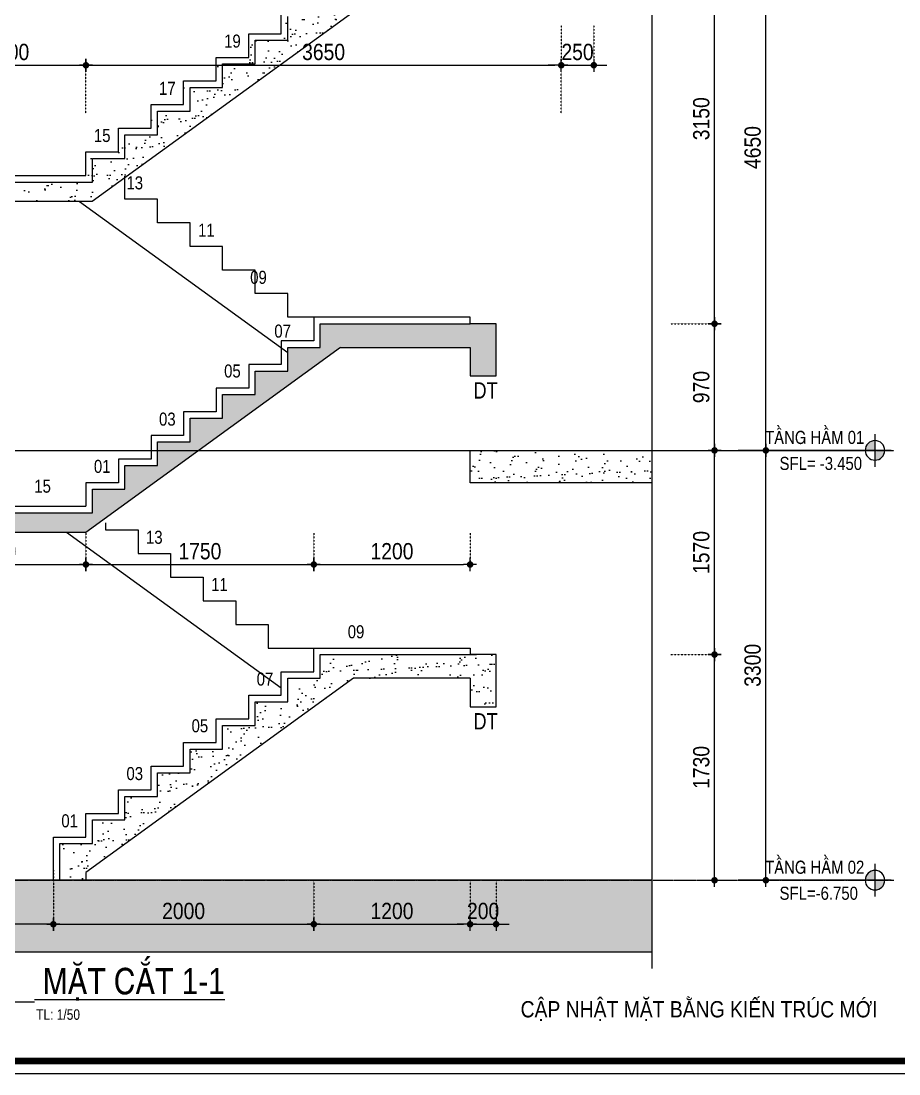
# Model space of a CAD drawing. Header units: millimetres. Extents: x 379264 to 1158416, y -283062 to 356890.
# Drawn here: x 889649 to 896390, y -30402 to -22319 of the extents above; entities that cross this region are included whole.
import ezdxf
from ezdxf.enums import TextEntityAlignment as Align

# ---------------------------------------------------------------- set-up
doc = ezdxf.new("R2010")
doc.units = ezdxf.units.MM
for name, pattern in [('BLOCK C - CHI TIET THANG 6$0$Grid A-F$0$Center101', [13, 10, -1, 1, -1]), ('grid level_TW A$0$Grid A-F$0$Center101', [13, 10, -1, 1, -1]), ('HIDDEN5', [2.8375, 1.25, -1.5875])]:
    doc.linetypes.add(name, pattern=pattern)
for name, color, linetype in [('01PM. TEXT A', 3, 'Continuous'), ('02PM. TEXT B', 4, 'Continuous'), ('04PM. THIN', 7, 'Continuous'), ('11PM. DIM', 2, 'Continuous'), ('13PM. HATCH', 8, 'Continuous'), ('BLOCK C - CHI TIET THANG 6$0$Concrete Line', 6, 'Continuous'), ('BLOCK C - CHI TIET THANG 6$0$Ghi chu ban ve', 3, 'Continuous'), ('BLOCK C - CHI TIET THANG 6$0$Grid Line', 251, 'BLOCK C - CHI TIET THANG 6$0$Grid A-F$0$Center101'), ('BLOCK C - CHI TIET THANG 6$0$Number Step', 94, 'Continuous'), ('grid level_TW A$0$Grid Line', 251, 'grid level_TW A$0$Grid A-F$0$Center101'), ('mb tang 1 TWA$0$Staircase', 30, 'Continuous')]:
    doc.layers.add(name, color=color, linetype=linetype)
doc.styles.add('[PMDC2013]STYLE', font='arial.ttf', dxfattribs={"width": 0.8})
doc.styles.add('arial', font='arial.ttf', dxfattribs={"width": 0.85})
doc.styles.add('BLOCK A - CHI TIET THANG 1$0$VNI-HelveC', font='VHELVCN_0.TTF')
doc.styles.add('BLOCK C - CHI TIET THANG 6$0$VNI-HelveC', font='VHELVCN_0.TTF')
doc.styles.add('BLOCK C - CHI TIET THANG 6$0$VNI-HelveCB', font='VHELVCB_0.TTF')
doc.dimstyles.new('RHE_50', dxfattribs={"dimscale": 50, "dimtxt": 2.5, "dimasz": 1, "dimexe": 0, "dimexo": 0, "dimgap": 0.75, "dimtad": 1, "dimdec": 0, "dimrnd": 10, "dimzin": 9, "dimdsep": 46, "dimtxsty": 'arial', "dimblk1": 'DOT', "dimblk2": 'DIMDOT', "dimsah": 1, "dimcen": 2, "dimdle": 3, "dimclre": 8, "dimclrt": 51, "dimadec": 0, "dimazin": 0, "dimtfac": 1, "dimtdec": 0, "dimtix": 1, "dimtmove": 2, "dimatfit": 3, "dimldrblk": 'DIMPIJL', "dimfxl": 1, "dimtvp": 1.8, "dimtolj": 1, "dimtzin": 0, "dimarcsym": 0})
pattern_1 = [(82.5, (125091.18, -57258.01), (-107.2144, 100.42605), [0, -115.824, 0, -129.54, 0, -123.825]), (52.5, (125091.18, -57258.01), (-56.70328, 247.41986), [0, -62.484, 0, -104.394, 0, -40.005]), (12.5, (125024.91, -57324.29), (167.48995, 168.09969), [0, -38.1, 0, -137.16, 0, -179.07]), (2.5, (125024.9, -57324.29), (114.68433, 209.26523), [0, -19.05, 0, -89.916, 0, -102.87])]

# ---------------------------------------------------------------- blocks, each defined once
blk = doc.blocks.new('CHG_XX_Khung ten')
blk.add_lwpolyline([(15, 579), (826, 579), (826, 15), (15, 15)], close=True)
at = {"color": 4, "linetype": 'Continuous', "const_width": 1}
blk.add_lwpolyline([(17, 577), (824, 577), (824, 17), (17, 17)], close=True, dxfattribs=at)
blk = doc.blocks.new('BLOCK C - CHI TIET THANG 6$0$HTT-Title')
at = {"lineweight": -2}
blk.add_line((6, 0), (11, 0), dxfattribs=at)
at = {"linetype": 'ByBlock', "lineweight": -2}
blk.add_circle((0, 0), 6, dxfattribs=at)
at = {"linetype": 'ByBlock', "lineweight": -2, "style": 'BLOCK C - CHI TIET THANG 6$0$VNI-HelveCB'}
blk.add_attdef('DWG.NAME', text='', height=5, dxfattribs=at).set_placement((11, 0), align=Align.BOTTOM_LEFT)
blk.add_attdef('NUMBER', text='', height=5, dxfattribs=at).set_placement((0, 0), align=Align.MIDDLE_CENTER)
at = {"linetype": 'ByBlock', "lineweight": -2, "style": 'BLOCK C - CHI TIET THANG 6$0$VNI-HelveC'}
blk.add_attdef('SCALE', text='', height=2, dxfattribs=at).set_placement((11.32, -1.41), align=Align.TOP_LEFT)
blk = doc.blocks.new('BLOCK C - CHI TIET THANG 6$0$Number Step')
at = {"color": 0, "linetype": 'ByBlock', "lineweight": -2, "style": 'BLOCK C - CHI TIET THANG 6$0$VNI-HelveCB'}
blk.add_attdef('TEXT', text='', height=2, dxfattribs=at).set_placement((0, 0), align=Align.MIDDLE)
blk = doc.blocks.new('DIMDOT')
for p, q in [((1, 0), (-1, 0)), ((0, -1), (0, 1))]:
    blk.add_line(p, q)
at = {"const_width": 0.5}
blk.add_lwpolyline([(-0.25, 0, 1), (0.25, 0, 1)], format="xyb", close=True, dxfattribs=at)
blk = doc.blocks.new('*D860')
at = {"layer": '11PM. DIM', "color": 8, "linetype": 'HIDDEN5', "lineweight": -2, "transparency": 16777216}
for p, q in [((58496.5, 5447.6), (59132, 5447.6)), ((58496.5, 2147.6), (59132, 2147.6))]:
    blk.add_line(p, q, dxfattribs=at)
at = {"layer": '11PM. DIM', "color": 0, "lineweight": -2, "transparency": 16777216}
blk.add_line((59132, 2197.6), (59132, 5397.6), dxfattribs=at)
at = {"layer": 'Defpoints', "color": 0, "transparency": 16777216}
for p in [(58496.5, 5447.6), (59132, 5447.6), (58496.5, 2147.6)]:
    blk.add_point(p, dxfattribs=at)
at = {"layer": '11PM. DIM', "color": 0, "lineweight": -2, "transparency": 16777216, "xscale": 50, "yscale": 50, "zscale": 50}
for p, rotation in [((59132, 5447.6), 90), ((59132, 2147.6), 270)]:
    blk.add_blockref('DIMDOT', p, dxfattribs=dict(at, rotation=rotation))
at = {"layer": '11PM. DIM', "color": 51, "transparency": 16777216, "insert": (59030.6, 3797.6), "char_height": 125, "attachment_point": 5, "rotation": 90, "style": 'arial'}
blk.add_mtext('\\A1;3300', dxfattribs=at)
blk = doc.blocks.new('_Dot')
at = {"color": 0, "linetype": 'ByBlock', "lineweight": -2}
blk.add_line((-0.5, 0), (-1, 0), dxfattribs=at)
at = {"color": 0, "linetype": 'ByBlock', "const_width": 0.5}
blk.add_lwpolyline([(-0.25, 0, 1), (0.25, 0, 1)], format="xyb", close=True, dxfattribs=at)
blk = doc.blocks.new('DIMPIJL')
at = {"linetype": 'ByBlock'}
blk.add_solid([(-2.5, 0.42), (-2.5, -0.42), (0, 0)], dxfattribs=at)
blk = doc.blocks.new('*D865')
at = {"layer": '11PM. DIM', "color": 8, "linetype": 'HIDDEN5', "lineweight": -2, "transparency": 16777216}
for p, q in [((58260, 9567.6), (58737.9, 9567.6)), ((58402.4, 6419.7), (58737.9, 6419.7))]:
    blk.add_line(p, q, dxfattribs=at)
at = {"layer": '11PM. DIM', "color": 0, "lineweight": -2, "transparency": 16777216}
blk.add_line((58737.9, 6469.7), (58737.9, 9517.6), dxfattribs=at)
at = {"layer": 'Defpoints', "color": 0, "transparency": 16777216}
for p in [(58260, 9567.6), (58737.9, 9567.6), (58402.4, 6419.7)]:
    blk.add_point(p, dxfattribs=at)
at = {"layer": '11PM. DIM', "color": 0, "lineweight": -2, "transparency": 16777216, "xscale": 50, "yscale": 50, "zscale": 50}
for p, rotation in [((58737.9, 9567.6), 90), ((58737.9, 6419.7), 270)]:
    blk.add_blockref('DIMDOT', p, dxfattribs=dict(at, rotation=rotation))
at = {"layer": '11PM. DIM', "color": 51, "transparency": 16777216, "insert": (58636.5, 7993.7), "char_height": 125, "attachment_point": 5, "rotation": 90, "style": 'arial'}
blk.add_mtext('\\A1;3150', dxfattribs=at)
blk = doc.blocks.new('*D866')
at = {"layer": '11PM. DIM', "color": 8, "linetype": 'HIDDEN5', "lineweight": -2, "transparency": 16777216}
for p, q in [((58354.1, 10097.7), (59132, 10097.7)), ((58354.1, 5447.6), (59132, 5447.6))]:
    blk.add_line(p, q, dxfattribs=at)
at = {"layer": '11PM. DIM', "color": 0, "lineweight": -2, "transparency": 16777216}
blk.add_line((59132, 5497.6), (59132, 10047.7), dxfattribs=at)
at = {"layer": 'Defpoints', "color": 0, "transparency": 16777216}
for p in [(58354.1, 10097.7), (59132, 10097.7), (58354.1, 5447.6)]:
    blk.add_point(p, dxfattribs=at)
at = {"layer": '11PM. DIM', "color": 0, "lineweight": -2, "transparency": 16777216, "xscale": 50, "yscale": 50, "zscale": 50}
for p, rotation in [((59132, 10097.7), 90), ((59132, 5447.6), 270)]:
    blk.add_blockref('DIMDOT', p, dxfattribs=dict(at, rotation=rotation))
at = {"layer": '11PM. DIM', "color": 51, "transparency": 16777216, "insert": (59030.7, 7772.6), "char_height": 125, "attachment_point": 5, "rotation": 90, "style": 'arial'}
blk.add_mtext('\\A1;4650', dxfattribs=at)
blk = doc.blocks.new('*D867')
at = {"layer": '11PM. DIM', "color": 8, "linetype": 'HIDDEN5', "lineweight": -2, "transparency": 16777216}
for p, q in [((58402.4, 3880.2), (58737.9, 3880.2)), ((58402.4, 2147.6), (58737.9, 2147.6))]:
    blk.add_line(p, q, dxfattribs=at)
at = {"layer": '11PM. DIM', "color": 0, "lineweight": -2, "transparency": 16777216}
blk.add_line((58737.9, 2197.6), (58737.9, 3830.2), dxfattribs=at)
at = {"layer": 'Defpoints', "color": 0, "transparency": 16777216}
for p in [(58402.4, 3880.2), (58737.9, 3880.2), (58402.4, 2147.6)]:
    blk.add_point(p, dxfattribs=at)
at = {"layer": '11PM. DIM', "color": 0, "lineweight": -2, "transparency": 16777216, "xscale": 50, "yscale": 50, "zscale": 50}
for p, rotation in [((58737.9, 3880.2), 90), ((58737.9, 2147.6), 270)]:
    blk.add_blockref('DIMDOT', p, dxfattribs=dict(at, rotation=rotation))
at = {"layer": '11PM. DIM', "color": 51, "transparency": 16777216, "insert": (58636.5, 3013.9), "char_height": 125, "attachment_point": 5, "rotation": 90, "style": 'arial'}
blk.add_mtext('\\A1;1730', dxfattribs=at)
blk = doc.blocks.new('*D868')
at = {"layer": '11PM. DIM', "color": 8, "linetype": 'HIDDEN5', "lineweight": -2, "transparency": 16777216}
for p, q in [((58402.4, 5447.6), (58737.9, 5447.6)), ((58402.4, 3880.2), (58737.9, 3880.2))]:
    blk.add_line(p, q, dxfattribs=at)
at = {"layer": '11PM. DIM', "color": 0, "lineweight": -2, "transparency": 16777216}
blk.add_line((58737.9, 3930.2), (58737.9, 5397.6), dxfattribs=at)
at = {"layer": 'Defpoints', "color": 0, "transparency": 16777216}
for p in [(58402.4, 5447.6), (58737.9, 5447.6), (58402.4, 3880.2)]:
    blk.add_point(p, dxfattribs=at)
at = {"layer": '11PM. DIM', "color": 0, "lineweight": -2, "transparency": 16777216, "xscale": 50, "yscale": 50, "zscale": 50}
for p, rotation in [((58737.9, 5447.6), 90), ((58737.9, 3880.2), 270)]:
    blk.add_blockref('DIMDOT', p, dxfattribs=dict(at, rotation=rotation))
at = {"layer": '11PM. DIM', "color": 51, "transparency": 16777216, "insert": (58636.5, 4663.9), "char_height": 125, "attachment_point": 5, "rotation": 90, "style": 'arial'}
blk.add_mtext('\\A1;1570', dxfattribs=at)
blk = doc.blocks.new('BLOCK A - CHI TIET THANG 1$0$Level')
at = {"linetype": 'ByBlock'}
h = blk.add_hatch(color=0, dxfattribs=at)
h.paths.add_polyline_path([(0, 1.5), (0, 0), (1.5, 0, 0.414214)])
h.paths.add_polyline_path([(0, 0), (-1.5, 0, 0.414214), (0, -1.5)])
at = {"color": 0, "linetype": 'ByBlock'}
for p, q in [((0, 2.5), (0, -2.5)), ((-2.5, 0), (21, 0))]:
    blk.add_line(p, q, dxfattribs=at)
blk.add_circle((0, 0), 1.5, dxfattribs=at)
at = {"color": 0, "linetype": 'ByBlock', "lineweight": -2, "style": 'BLOCK A - CHI TIET THANG 1$0$VNI-HelveC'}
for tag, p in [('FLOOR', (2.5, 1)), ('LEVEL', (2.5, -3))]:
    blk.add_attdef(tag, p, '', height=2, dxfattribs=at)
blk = doc.blocks.new('*D817')
at = {"layer": '11PM. DIM', "color": 8, "linetype": 'HIDDEN5', "lineweight": -2, "transparency": 16777216}
for p, q in [((58402.4, 6419.7), (58737.9, 6419.7)), ((58402.4, 5447.6), (58737.9, 5447.6))]:
    blk.add_line(p, q, dxfattribs=at)
at = {"layer": '11PM. DIM', "color": 0, "lineweight": -2, "transparency": 16777216}
blk.add_line((58737.9, 5497.6), (58737.9, 6369.7), dxfattribs=at)
at = {"layer": 'Defpoints', "color": 0, "transparency": 16777216}
for p in [(58402.4, 6419.7), (58737.9, 6419.7), (58402.4, 5447.6)]:
    blk.add_point(p, dxfattribs=at)
at = {"layer": '11PM. DIM', "color": 0, "lineweight": -2, "transparency": 16777216, "xscale": 50, "yscale": 50, "zscale": 50}
for p, rotation in [((58737.9, 6419.7), 90), ((58737.9, 5447.6), 270)]:
    blk.add_blockref('DIMDOT', p, dxfattribs=dict(at, rotation=rotation))
at = {"layer": '11PM. DIM', "color": 51, "transparency": 16777216, "insert": (58636.5, 5933.7), "char_height": 125, "attachment_point": 5, "rotation": 90, "style": 'arial'}
blk.add_mtext('\\A1;970', dxfattribs=at)
blk = doc.blocks.new('*D826')
at = {"layer": '11PM. DIM', "color": 8, "linetype": 'HIDDEN5', "lineweight": -2, "transparency": 16777216}
for p, q in [((53660.9, 2147.6), (53660.9, 1809.9)), ((55660.9, 2147.6), (55660.9, 1809.9))]:
    blk.add_line(p, q, dxfattribs=at)
at = {"layer": '11PM. DIM', "color": 0, "lineweight": -2, "transparency": 16777216}
blk.add_line((53710.9, 1809.9), (55610.9, 1809.9), dxfattribs=at)
at = {"layer": 'Defpoints', "color": 0, "transparency": 16777216}
for p in [(53660.9, 2147.6), (55660.9, 2147.6), (55660.9, 1809.9)]:
    blk.add_point(p, dxfattribs=at)
at = {"layer": '11PM. DIM', "color": 0, "lineweight": -2, "transparency": 16777216, "xscale": 50, "yscale": 50, "zscale": 50, "rotation": 180}
blk.add_blockref('DIMDOT', (53660.9, 1809.9), dxfattribs=at)
at = {"layer": '11PM. DIM', "color": 0, "lineweight": -2, "transparency": 16777216, "xscale": 50, "yscale": 50, "zscale": 50}
blk.add_blockref('DIMDOT', (55660.9, 1809.9), dxfattribs=at)
at = {"layer": '11PM. DIM', "color": 51, "transparency": 16777216, "insert": (54660.9, 1911.2), "char_height": 125, "attachment_point": 5, "style": 'arial'}
blk.add_mtext('\\A1;2000', dxfattribs=at)
blk = doc.blocks.new('*D827')
at = {"layer": '11PM. DIM', "color": 8, "linetype": 'HIDDEN5', "lineweight": -2, "transparency": 16777216}
for p, q in [((55660.9, 2147.6), (55660.9, 1809.9)), ((56860.9, 2147.6), (56860.9, 1809.9))]:
    blk.add_line(p, q, dxfattribs=at)
at = {"layer": '11PM. DIM', "color": 0, "lineweight": -2, "transparency": 16777216}
blk.add_line((55710.9, 1809.9), (56810.9, 1809.9), dxfattribs=at)
at = {"layer": 'Defpoints', "color": 0, "transparency": 16777216}
for p in [(55660.9, 2147.6), (56860.9, 2147.6), (56860.9, 1809.9)]:
    blk.add_point(p, dxfattribs=at)
at = {"layer": '11PM. DIM', "color": 0, "lineweight": -2, "transparency": 16777216, "xscale": 50, "yscale": 50, "zscale": 50, "rotation": 180}
blk.add_blockref('DIMDOT', (55660.9, 1809.9), dxfattribs=at)
at = {"layer": '11PM. DIM', "color": 0, "lineweight": -2, "transparency": 16777216, "xscale": 50, "yscale": 50, "zscale": 50}
blk.add_blockref('DIMDOT', (56860.9, 1809.9), dxfattribs=at)
at = {"layer": '11PM. DIM', "color": 51, "transparency": 16777216, "insert": (56260.9, 1911.2), "char_height": 125, "attachment_point": 5, "style": 'arial'}
blk.add_mtext('\\A1;1200', dxfattribs=at)
blk = doc.blocks.new('*D828')
at = {"layer": '11PM. DIM', "color": 8, "linetype": 'HIDDEN5', "lineweight": -2, "transparency": 16777216}
for p, q in [((49460.9, 2224.5), (49460.9, 1809.9)), ((53660.9, 2224.5), (53660.9, 1809.9))]:
    blk.add_line(p, q, dxfattribs=at)
at = {"layer": '11PM. DIM', "color": 0, "lineweight": -2, "transparency": 16777216}
blk.add_line((53610.9, 1809.9), (49510.9, 1809.9), dxfattribs=at)
at = {"layer": 'Defpoints', "color": 0, "transparency": 16777216}
for p in [(49460.9, 2224.5), (53660.9, 2224.5), (49460.9, 1809.9)]:
    blk.add_point(p, dxfattribs=at)
at = {"layer": '11PM. DIM', "color": 0, "lineweight": -2, "transparency": 16777216, "xscale": 50, "yscale": 50, "zscale": 50, "rotation": 180}
blk.add_blockref('DIMDOT', (49460.9, 1809.9), dxfattribs=at)
at = {"layer": '11PM. DIM', "color": 0, "lineweight": -2, "transparency": 16777216, "xscale": 50, "yscale": 50, "zscale": 50}
blk.add_blockref('DIMDOT', (53660.9, 1809.9), dxfattribs=at)
at = {"layer": '11PM. DIM', "color": 51, "transparency": 16777216, "insert": (51560.9, 1911.2), "char_height": 125, "attachment_point": 5, "style": 'arial'}
blk.add_mtext('\\A1;4200', dxfattribs=at)
blk = doc.blocks.new('*D831')
at = {"layer": '11PM. DIM', "color": 8, "linetype": 'HIDDEN5', "lineweight": -2, "transparency": 16777216}
for p, q in [((52510.9, 4812.1), (52510.9, 4571.6)), ((53910.9, 4812.1), (53910.9, 4571.6))]:
    blk.add_line(p, q, dxfattribs=at)
at = {"layer": '11PM. DIM', "color": 0, "lineweight": -2, "transparency": 16777216}
blk.add_line((52560.9, 4571.6), (53860.9, 4571.6), dxfattribs=at)
at = {"layer": 'Defpoints', "color": 0, "transparency": 16777216}
for p in [(52510.9, 4812.1), (53910.9, 4812.1), (53910.9, 4571.6)]:
    blk.add_point(p, dxfattribs=at)
at = {"layer": '11PM. DIM', "color": 0, "lineweight": -2, "transparency": 16777216, "xscale": 50, "yscale": 50, "zscale": 50, "rotation": 180}
blk.add_blockref('DIMDOT', (52510.9, 4571.6), dxfattribs=at)
at = {"layer": '11PM. DIM', "color": 0, "lineweight": -2, "transparency": 16777216, "xscale": 50, "yscale": 50, "zscale": 50}
blk.add_blockref('DIMDOT', (53910.9, 4571.6), dxfattribs=at)
at = {"layer": '11PM. DIM', "color": 51, "transparency": 16777216, "insert": (53210.9, 4673), "char_height": 125, "attachment_point": 5, "style": 'arial'}
blk.add_mtext('\\A1;1400', dxfattribs=at)
blk = doc.blocks.new('*D832')
at = {"layer": '11PM. DIM', "color": 8, "linetype": 'HIDDEN5', "lineweight": -2, "transparency": 16777216}
for p, q in [((53910.9, 4812.1), (53910.9, 4571.6)), ((55660.9, 4812.1), (55660.9, 4571.6))]:
    blk.add_line(p, q, dxfattribs=at)
at = {"layer": '11PM. DIM', "color": 0, "lineweight": -2, "transparency": 16777216}
blk.add_line((53960.9, 4571.6), (55610.9, 4571.6), dxfattribs=at)
at = {"layer": 'Defpoints', "color": 0, "transparency": 16777216}
for p in [(53910.9, 4812.1), (55660.9, 4812.1), (55660.9, 4571.6)]:
    blk.add_point(p, dxfattribs=at)
at = {"layer": '11PM. DIM', "color": 0, "lineweight": -2, "transparency": 16777216, "xscale": 50, "yscale": 50, "zscale": 50, "rotation": 180}
blk.add_blockref('DIMDOT', (53910.9, 4571.6), dxfattribs=at)
at = {"layer": '11PM. DIM', "color": 0, "lineweight": -2, "transparency": 16777216, "xscale": 50, "yscale": 50, "zscale": 50}
blk.add_blockref('DIMDOT', (55660.9, 4571.6), dxfattribs=at)
at = {"layer": '11PM. DIM', "color": 51, "transparency": 16777216, "insert": (54785.9, 4673), "char_height": 125, "attachment_point": 5, "style": 'arial'}
blk.add_mtext('\\A1;1750', dxfattribs=at)
blk = doc.blocks.new('*D833')
at = {"layer": '11PM. DIM', "color": 8, "linetype": 'HIDDEN5', "lineweight": -2, "transparency": 16777216}
for p, q in [((55660.9, 4812.1), (55660.9, 4571.6)), ((56860.9, 4812.1), (56860.9, 4571.6))]:
    blk.add_line(p, q, dxfattribs=at)
at = {"layer": '11PM. DIM', "color": 0, "lineweight": -2, "transparency": 16777216}
blk.add_line((55710.9, 4571.6), (56810.9, 4571.6), dxfattribs=at)
at = {"layer": 'Defpoints', "color": 0, "transparency": 16777216}
for p in [(55660.9, 4812.1), (56860.9, 4812.1), (56860.9, 4571.6)]:
    blk.add_point(p, dxfattribs=at)
at = {"layer": '11PM. DIM', "color": 0, "lineweight": -2, "transparency": 16777216, "xscale": 50, "yscale": 50, "zscale": 50, "rotation": 180}
blk.add_blockref('DIMDOT', (55660.9, 4571.6), dxfattribs=at)
at = {"layer": '11PM. DIM', "color": 0, "lineweight": -2, "transparency": 16777216, "xscale": 50, "yscale": 50, "zscale": 50}
blk.add_blockref('DIMDOT', (56860.9, 4571.6), dxfattribs=at)
at = {"layer": '11PM. DIM', "color": 51, "transparency": 16777216, "insert": (56260.9, 4673), "char_height": 125, "attachment_point": 5, "style": 'arial'}
blk.add_mtext('\\A1;1200', dxfattribs=at)
blk = doc.blocks.new('*D835')
at = {"layer": '11PM. DIM', "color": 8, "linetype": 'HIDDEN5', "lineweight": -2, "transparency": 16777216}
for p, q in [((52710.9, 8036.3), (52710.9, 8404.4)), ((53910.9, 8036.3), (53910.9, 8404.4))]:
    blk.add_line(p, q, dxfattribs=at)
at = {"layer": '11PM. DIM', "color": 0, "lineweight": -2, "transparency": 16777216}
blk.add_line((52760.9, 8404.4), (53860.9, 8404.4), dxfattribs=at)
at = {"layer": 'Defpoints', "color": 0, "transparency": 16777216}
for p in [(53910.9, 8404.4), (52710.9, 8036.3), (53910.9, 8036.3)]:
    blk.add_point(p, dxfattribs=at)
at = {"layer": '11PM. DIM', "color": 0, "lineweight": -2, "transparency": 16777216, "xscale": 50, "yscale": 50, "zscale": 50, "rotation": 180}
blk.add_blockref('DIMDOT', (52710.9, 8404.4), dxfattribs=at)
at = {"layer": '11PM. DIM', "color": 0, "lineweight": -2, "transparency": 16777216, "xscale": 50, "yscale": 50, "zscale": 50}
blk.add_blockref('DIMDOT', (53910.9, 8404.4), dxfattribs=at)
at = {"layer": '11PM. DIM', "color": 51, "transparency": 16777216, "insert": (53310.9, 8505.7), "char_height": 125, "attachment_point": 5, "style": 'arial'}
blk.add_mtext('\\A1;1200', dxfattribs=at)
blk = doc.blocks.new('*D836')
at = {"layer": '11PM. DIM', "color": 8, "linetype": 'HIDDEN5', "lineweight": -2, "transparency": 16777216}
for p, q in [((53910.9, 8036.3), (53910.9, 8404.4)), ((57560.9, 8036.3), (57560.9, 8404.4))]:
    blk.add_line(p, q, dxfattribs=at)
at = {"layer": '11PM. DIM', "color": 0, "lineweight": -2, "transparency": 16777216}
blk.add_line((53960.9, 8404.4), (57510.9, 8404.4), dxfattribs=at)
at = {"layer": 'Defpoints', "color": 0, "transparency": 16777216}
for p in [(57560.9, 8404.4), (53910.9, 8036.3), (57560.9, 8036.3)]:
    blk.add_point(p, dxfattribs=at)
at = {"layer": '11PM. DIM', "color": 0, "lineweight": -2, "transparency": 16777216, "xscale": 50, "yscale": 50, "zscale": 50, "rotation": 180}
blk.add_blockref('DIMDOT', (53910.9, 8404.4), dxfattribs=at)
at = {"layer": '11PM. DIM', "color": 0, "lineweight": -2, "transparency": 16777216, "xscale": 50, "yscale": 50, "zscale": 50}
blk.add_blockref('DIMDOT', (57560.9, 8404.4), dxfattribs=at)
at = {"layer": '11PM. DIM', "color": 51, "transparency": 16777216, "insert": (55735.9, 8505.7), "char_height": 125, "attachment_point": 5, "style": 'arial'}
blk.add_mtext('\\A1;3650', dxfattribs=at)
blk = doc.blocks.new('*D837')
at = {"layer": '11PM. DIM', "color": 8, "linetype": 'HIDDEN5', "lineweight": -2, "transparency": 16777216}
for p, q in [((57560.9, 8709.5), (57560.9, 8404.4)), ((57810.9, 8709.5), (57810.9, 8404.4))]:
    blk.add_line(p, q, dxfattribs=at)
at = {"layer": '11PM. DIM', "color": 0, "lineweight": -2, "transparency": 16777216}
for p, q in [((57510.9, 8404.4), (57460.9, 8404.4)), ((57560.9, 8404.4), (57810.9, 8404.4)), ((57860.9, 8404.4), (57910.9, 8404.4))]:
    blk.add_line(p, q, dxfattribs=at)
at = {"layer": 'Defpoints', "color": 0, "transparency": 16777216}
for p in [(57560.9, 8709.5), (57810.9, 8709.5), (57810.9, 8404.4)]:
    blk.add_point(p, dxfattribs=at)
at = {"layer": '11PM. DIM', "color": 0, "lineweight": -2, "transparency": 16777216, "xscale": 50, "yscale": 50, "zscale": 50}
blk.add_blockref('DIMDOT', (57560.9, 8404.4), dxfattribs=at)
at = {"layer": '11PM. DIM', "color": 0, "lineweight": -2, "transparency": 16777216, "xscale": 50, "yscale": 50, "zscale": 50, "rotation": 180}
blk.add_blockref('DIMDOT', (57810.9, 8404.4), dxfattribs=at)
at = {"layer": '11PM. DIM', "color": 51, "transparency": 16777216, "insert": (57685.9, 8505.7), "char_height": 125, "attachment_point": 5, "style": 'arial'}
blk.add_mtext('\\A1;250', dxfattribs=at)
blk = doc.blocks.new('*D859')
at = {"layer": '11PM. DIM', "color": 8, "linetype": 'HIDDEN5', "lineweight": -2, "transparency": 16777216}
for p, q in [((56860.9, 2147.6), (56860.9, 1809.9)), ((57060.9, 2147.6), (57060.9, 1809.9))]:
    blk.add_line(p, q, dxfattribs=at)
at = {"layer": '11PM. DIM', "color": 0, "lineweight": -2, "transparency": 16777216}
for p, q in [((56810.9, 1809.9), (56760.9, 1809.9)), ((56860.9, 1809.9), (57060.9, 1809.9)), ((57110.9, 1809.9), (57160.9, 1809.9))]:
    blk.add_line(p, q, dxfattribs=at)
at = {"layer": 'Defpoints', "color": 0, "transparency": 16777216}
for p in [(56860.9, 2147.6), (57060.9, 2147.6), (57060.9, 1809.9)]:
    blk.add_point(p, dxfattribs=at)
at = {"layer": '11PM. DIM', "color": 0, "lineweight": -2, "transparency": 16777216, "xscale": 50, "yscale": 50, "zscale": 50}
blk.add_blockref('DIMDOT', (56860.9, 1809.9), dxfattribs=at)
at = {"layer": '11PM. DIM', "color": 0, "lineweight": -2, "transparency": 16777216, "xscale": 50, "yscale": 50, "zscale": 50, "rotation": 180}
blk.add_blockref('DIMDOT', (57060.9, 1809.9), dxfattribs=at)
at = {"layer": '11PM. DIM', "color": 51, "transparency": 16777216, "insert": (56960.9, 1911.2), "char_height": 125, "attachment_point": 5, "style": 'arial'}
blk.add_mtext('\\A1;200', dxfattribs=at)
blk = doc.blocks.new('A$C7660106D')
at = {"layer": '13PM. HATCH'}
h = blk.add_hatch(dxfattribs=at)
h.set_pattern_fill('AR-SAND', color=256, scale=3, angle=45, style=0)
h.set_pattern_definition(pattern_1)
h.paths.add_polyline_path([(8450, 9123.4), (8050, 9123.4), (8050, 8942), (7800, 8942), (7800, 8760.6), (7550, 8760.6), (7550, 8579.2), (7300, 8579.2), (7300, 8397.8), (7050, 8397.8), (7050, 8216.4), (6800, 8216.4), (6800, 8035), (6550, 8035), (6550, 7853.6), (6300, 7853.6), (6300, 7672.2), (6050, 7672.2), (6050, 7490.8), (5800, 7490.8), (5800, 7309.4), (5550, 7309.4), (5550, 7128), (5300, 7128), (5300, 6946.6), (5050, 6946.6), (5050, 6765.2), (4800, 6765.2), (4800, 6583.8), (3800, 6583.8), (3600, 6583.8), (3600, 6183.8), (3800, 6183.8), (3800, 6433.8), (4848.7, 6433.8), (7893.9, 8643.4), (8450, 8643.4)])
h = blk.add_hatch(dxfattribs=at)
h.set_pattern_fill('AR-SAND', color=256, scale=3, angle=45, style=0)
h.set_pattern_definition([(82.5, (125041.18, -57258.01), (-107.2144, 100.42605), [0, -115.824, 0, -129.54, 0, -123.825]), (52.5, (125041.18, -57258.01), (-56.70328, 247.41986), [0, -62.484, 0, -104.394, 0, -40.005]), (12.5, (124974.91, -57324.29), (167.48995, 168.09969), [0, -38.1, 0, -137.16, 0, -179.07]), (2.5, (124974.9, -57324.29), (114.68433, 209.26523), [0, -19.05, 0, -89.916, 0, -102.87])])
h.paths.add_polyline_path([(7950, 5495.5), (7700, 5495.5), (6600, 5495.5), (6600, 5314.1), (6350, 5314.1), (6350, 5132.7), (6100, 5132.7), (6100, 4951.3), (5850, 4951.3), (5850, 4769.9), (5600, 4769.9), (5600, 4588.5), (5350, 4588.5), (5350, 4407.1), (5100, 4407.1), (5100, 4225.7), (4850, 4225.7), (4850, 4044.3), (3350, 4044.3), (3350, 4225.7), (3100, 4225.7), (3100, 4407.1), (2850, 4407.1), (2850, 4523.4), (1750, 4523.4), (1069.1, 4523.4), (1069.1, 4273.4), (1500, 4273.4), (1500, 4123.4), (1750, 4123.4), (1750, 4373.4), (2641.1, 4373.4), (3301.3, 3894.3), (4798.7, 3894.3), (6755.4, 5314.1), (7750, 5314.1), (7750, 5095.5), (7950, 5095.5)])
h = blk.add_hatch(dxfattribs=at)
h.set_pattern_fill('AR-SAND', color=256, scale=3, angle=45, style=0)
h.set_pattern_definition(pattern_1)
h.paths.add_polyline_path([(9149.1, 4523.4), (7751, 4523.4), (7751, 4273.4), (9149.1, 4273.4)])
h = blk.add_hatch(dxfattribs=at)
h.set_pattern_fill('AR-SAND', color=256, scale=3, angle=45, style=0)
h.set_pattern_definition([(82.5, (125141.18, -57258.01), (-107.2144, 100.42605), [0, -115.824, 0, -129.54, 0, -123.825]), (52.5, (125141.18, -57258.01), (-56.70328, 247.41986), [0, -62.484, 0, -104.394, 0, -40.005]), (12.5, (125074.91, -57324.29), (167.48995, 168.09969), [0, -38.1, 0, -137.16, 0, -179.07]), (2.5, (125074.9, -57324.29), (114.68433, 209.26523), [0, -19.05, 0, -89.916, 0, -102.87])])
h.paths.add_polyline_path([(7950, 2955.9), (7800, 2955.9), (6600, 2955.9), (6600, 2774.5), (6350, 2774.5), (6350, 2593.1), (6100, 2593.1), (6100, 2411.8), (5850, 2411.8), (5850, 2230.4), (5600, 2230.4), (5600, 2049), (5350, 2049), (5350, 1867.6), (5100, 1867.6), (5100, 1686.2), (4850, 1686.2), (4850, 1504.8), (4600, 1504.8), (4600, 1223.4), (4800, 1223.4), (4800, 1283.2), (6855.4, 2774.5), (7750, 2774.5), (7750, 2555.9), (7950, 2555.9)])
h = blk.add_hatch(dxfattribs=at)
h.set_pattern_fill('AR-SAND', color=256, scale=3, angle=45, style=0)
h.set_pattern_definition(pattern_1)
h.paths.add_polyline_path([(9149.1, 673.4), (9149.1, 1223.4), (1119.1, 1223.4), (1119.1, 673.4)])
for p, q in [((4751.3, 6433.8), (6350, 5273.9)), ((6300, 2698.1), (4651.3, 3894.3)), ((7750, 3005.9), (7750, 2955.9))]:
    blk.add_line(p, q, dxfattribs=at)
for points in [[(3600, 6633.8), (4800, 6633.8), (4800, 6815.2), (5050, 6815.2), (5050, 6996.6), (5300, 6996.6), (5300, 7178), (5550, 7178), (5550, 7359.4), (5800, 7359.4), (5800, 7540.8), (6050, 7540.8), (6050, 7722.2), (6300, 7722.2), (6300, 7903.6)], [(6600, 5545.5), (6350, 5545.5), (6350, 5726.9), (6100, 5726.9), (6100, 5908.3), (5850, 5908.3), (5850, 6089.7), (5600, 6089.7), (5600, 6271.1), (5350, 6271.1), (5350, 6452.4), (5100, 6452.4), (5100, 6629.9)], [(7750, 5495.5), (7750, 5545.5), (6550, 5545.5), (6550, 5364.1), (6300, 5364.1), (6300, 5182.7), (6050, 5182.7), (6050, 5001.3), (5800, 5001.3), (5800, 4819.9), (5550, 4819.9), (5550, 4638.5), (5300, 4638.5), (5300, 4457.1), (5050, 4457.1), (5050, 4275.7), (4800, 4275.7), (4800, 4094.3)], [(1119.1, 4699.3), (2900, 4638.5), (2900, 4457.1), (3150, 4457.1), (3150, 4275.7), (3400, 4275.7), (3400, 4094.3), (4800, 4094.3)], [(4950, 3967.8), (4950, 3912.9), (5200, 3912.9), (5200, 3731.5), (5450, 3731.5), (5450, 3550.1), (5700, 3550.1), (5700, 3368.7), (5950, 3368.7), (5950, 3187.3), (6200, 3187.3), (6200, 3005.9), (6550, 3005.9)], [(4550, 1223.4), (4550, 1554.8), (4800, 1554.8), (4800, 1736.2), (5050, 1736.2), (5050, 1917.6), (5300, 1917.6), (5300, 2099), (5550, 2099), (5550, 2280.4), (5800, 2280.4), (5800, 2461.8), (6050, 2461.8), (6050, 2643.1), (6300, 2643.1), (6300, 2824.5), (6550, 2824.5), (6550, 3005.9), (7750, 3005.9)]]:
    blk.add_lwpolyline(points, dxfattribs=at)
at = {"layer": 'BLOCK C - CHI TIET THANG 6$0$Concrete Line', "color": 6}
for p, q in [((7893.9, 8643.4), (4848.7, 6433.8)), ((6350, 7672.2), (6350, 7853.6)), ((6100, 7490.8), (6100, 7672.2)), ((6100, 7672.2), (6350, 7672.2)), ((5850, 7309.4), (5850, 7490.8)), ((5850, 7490.8), (6100, 7490.8)), ((5600, 7128), (5600, 7309.4)), ((5600, 7309.4), (5850, 7309.4)), ((5350, 6946.6), (5350, 7128)), ((5350, 7128), (5600, 7128)), ((5100, 6765.2), (5100, 6946.6)), ((5100, 6946.6), (5350, 6946.6)), ((4850, 6583.8), (4850, 6765.2)), ((4850, 6765.2), (5100, 6765.2)), ((3800, 6583.8), (4850, 6583.8)), ((4848.7, 6433.8), (3800, 6433.8)), ((6600, 5314.1), (6600, 5495.5)), ((6600, 5495.5), (7750, 5495.5)), ((6755.4, 5314.1), (4798.7, 3894.3)), ((6350, 5132.7), (6350, 5314.1)), ((6350, 5314.1), (6600, 5314.1)), ((6100, 4951.3), (6100, 5132.7)), ((6100, 5132.7), (6350, 5132.7)), ((5850, 4769.9), (5850, 4951.3)), ((5850, 4951.3), (6100, 4951.3)), ((5600, 4588.5), (5600, 4769.9)), ((5600, 4769.9), (5850, 4769.9)), ((5350, 4407.1), (5350, 4588.5)), ((5350, 4588.5), (5600, 4588.5)), ((5100, 4225.7), (5100, 4407.1)), ((5100, 4407.1), (5350, 4407.1)), ((4850, 4044.3), (4850, 4225.7)), ((4850, 4225.7), (5100, 4225.7)), ((3350, 4044.3), (4850, 4044.3)), ((4798.7, 3894.3), (3301.3, 3894.3)), ((6600, 2774.5), (6600, 2955.9)), ((6600, 2955.9), (7800, 2955.9)), ((7950, 2955.9), (7750, 2955.9)), ((7950, 2555.9), (7950, 2955.9)), ((6855.4, 2774.5), (4800, 1283.2)), ((6350, 2593.1), (6350, 2774.5)), ((6350, 2774.5), (6600, 2774.5)), ((7750, 2774.5), (6855.4, 2774.5)), ((7750, 2774.5), (7750, 2555.9)), ((6100, 2411.8), (6100, 2593.1)), ((6100, 2593.1), (6350, 2593.1)), ((7750, 2555.9), (7950, 2555.9)), ((5850, 2230.4), (5850, 2411.8)), ((5850, 2411.8), (6100, 2411.8)), ((5600, 2049), (5600, 2230.4)), ((5600, 2230.4), (5850, 2230.4)), ((5350, 1867.6), (5350, 2049)), ((5350, 2049), (5600, 2049)), ((5100, 1686.2), (5100, 1867.6)), ((5100, 1867.6), (5350, 1867.6)), ((4850, 1504.8), (4850, 1686.2)), ((4850, 1686.2), (5100, 1686.2)), ((4600, 1223.4), (4600, 1504.8)), ((4600, 1504.8), (4850, 1504.8)), ((4800, 1223.4), (4600, 1223.4)), ((4800, 1283.2), (4800, 1223.4))]:
    blk.add_line(p, q, dxfattribs=at)
at = {"layer": 'BLOCK C - CHI TIET THANG 6$0$Concrete Line'}
for points in [[(6755.4, 5314.1), (7750, 5314.1), (7750, 5095.5), (7950, 5095.5), (7950, 5495.5), (7750, 5495.5)], [(9149.1, 4273.4), (7751, 4273.4), (7751, 4523.4), (9149.1, 4523.4)], [(9149.1, 1223.4), (1119.1, 1223.4)], [(1119.1, 673.4), (9149.1, 673.4)]]:
    blk.add_lwpolyline(points, dxfattribs=at)
at = {"layer": 'BLOCK C - CHI TIET THANG 6$0$Grid Line', "ltscale": 0.5}
blk.add_line((2895.7, 4523.6), (10784.1, 4523.4), dxfattribs=at)
at = {"layer": 'grid level_TW A$0$Grid Line'}
for p, q in [((137, 4523.4), (11003.2, 4523.4)), ((41.8, 1223.4), (11003.2, 1223.4))]:
    blk.add_line(p, q, dxfattribs=at)
at = {"layer": 'mb tang 1 TWA$0$Staircase', "flags": 128}
blk.add_lwpolyline([(9149.1, 546.8), (9149.1, 13697.8), (8855.7, 13697.8), (9442.5, 13991.2), (9149.1, 13991.2), (9149.1, 23352.3)], dxfattribs=at)
at = {"layer": '02PM. TEXT B'}
ref = blk.add_blockref('BLOCK A - CHI TIET THANG 1$0$Level', (10859.1, 4523.4), dxfattribs=dict(at, xscale=-50, yscale=50, zscale=50))
ref.add_attrib('LEVEL', 'SFL= -3.450', dxfattribs={"layer": '0', "color": 0, "linetype": 'ByBlock', "lineweight": -2, "height": 100, "style": 'BLOCK A - CHI TIET THANG 1$0$VNI-HelveC'}).set_placement((10126.4, 4423.4), align=Align.MIDDLE_LEFT)
ref.add_attrib('FLOOR', 'TAÀNG HAÀM 01', dxfattribs={"layer": '0', "color": 0, "linetype": 'ByBlock', "lineweight": -2, "height": 100, "style": 'BLOCK A - CHI TIET THANG 1$0$VNI-HelveC'}).set_placement((10015.2, 4623.4), align=Align.MIDDLE_LEFT)
ref = blk.add_blockref('BLOCK A - CHI TIET THANG 1$0$Level', (10859.1, 1223.7), dxfattribs=dict(at, xscale=-50, yscale=50, zscale=50))
ref.add_attrib('LEVEL', 'SFL=-6.750', dxfattribs={"layer": '0', "color": 0, "linetype": 'ByBlock', "lineweight": -2, "height": 100, "style": 'BLOCK A - CHI TIET THANG 1$0$VNI-HelveC'}).set_placement((10126.4, 1123.7), align=Align.MIDDLE_LEFT)
ref.add_attrib('FLOOR', 'TAÀNG HAÀM 02', dxfattribs={"layer": '0', "color": 0, "linetype": 'ByBlock', "lineweight": -2, "height": 100, "style": 'BLOCK A - CHI TIET THANG 1$0$VNI-HelveC'}).set_placement((10015.2, 1323.7), align=Align.MIDDLE_LEFT)
at = {"layer": 'BLOCK C - CHI TIET THANG 6$0$Ghi chu ban ve'}
ref = blk.add_blockref('BLOCK C - CHI TIET THANG 6$0$HTT-Title', (3965.5, 289.2), dxfattribs=dict(at, xscale=40, yscale=40, zscale=40))
ref.add_attrib('NUMBER', '7', dxfattribs={"layer": '0', "color": 0, "linetype": 'ByBlock', "lineweight": -2, "height": 200, "style": 'BLOCK C - CHI TIET THANG 6$0$VNI-HelveCB'}).set_placement((3965.5, 289.2), align=Align.MIDDLE_CENTER)
ref.add_attrib('DWG.NAME', '%%U MAËT CAÉT 1-1', dxfattribs={"layer": '0', "color": 3, "linetype": 'ByBlock', "lineweight": -2, "height": 200, "style": 'BLOCK C - CHI TIET THANG 6$0$VNI-HelveCB'}).set_placement((4405.5, 289.2), align=Align.BOTTOM_LEFT)
ref.add_attrib('SCALE', 'TL: 1/50', dxfattribs={"layer": '0', "color": 0, "linetype": 'ByBlock', "lineweight": -2, "height": 80, "style": 'BLOCK C - CHI TIET THANG 6$0$VNI-HelveC'}).set_placement((4418.2, 232.6), align=Align.TOP_LEFT)
at = {"layer": 'BLOCK C - CHI TIET THANG 6$0$Number Step'}
ref = blk.add_blockref('BLOCK C - CHI TIET THANG 6$0$Number Step', (5925, 7665.8), dxfattribs=dict(at, xscale=-50, yscale=50, zscale=50))
ref.add_attrib('TEXT', '19', dxfattribs={"layer": '0', "color": 0, "linetype": 'ByBlock', "lineweight": -2, "height": 100, "style": 'BLOCK C - CHI TIET THANG 6$0$VNI-HelveCB'}).set_placement((5925, 7665.8), align=Align.MIDDLE)
ref = blk.add_blockref('BLOCK C - CHI TIET THANG 6$0$Number Step', (5425, 7303), dxfattribs=dict(at, xscale=-50, yscale=50, zscale=50))
ref.add_attrib('TEXT', '17', dxfattribs={"layer": '0', "color": 0, "linetype": 'ByBlock', "lineweight": -2, "height": 100, "style": 'BLOCK C - CHI TIET THANG 6$0$VNI-HelveCB'}).set_placement((5425, 7303), align=Align.MIDDLE)
ref = blk.add_blockref('BLOCK C - CHI TIET THANG 6$0$Number Step', (4925, 6940.2), dxfattribs=dict(at, xscale=-50, yscale=50, zscale=50))
ref.add_attrib('TEXT', '15', dxfattribs={"layer": '0', "color": 0, "linetype": 'ByBlock', "lineweight": -2, "height": 100, "style": 'BLOCK C - CHI TIET THANG 6$0$VNI-HelveCB'}).set_placement((4925, 6940.2), align=Align.MIDDLE)
ref = blk.add_blockref('BLOCK C - CHI TIET THANG 6$0$Number Step', (5175, 6577.4), dxfattribs=dict(at, xscale=-50, yscale=50, zscale=50))
ref.add_attrib('TEXT', '13', dxfattribs={"layer": '0', "color": 0, "linetype": 'ByBlock', "lineweight": -2, "height": 100, "style": 'BLOCK C - CHI TIET THANG 6$0$VNI-HelveCB'}).set_placement((5175, 6577.4), align=Align.MIDDLE)
ref = blk.add_blockref('BLOCK C - CHI TIET THANG 6$0$Number Step', (5725, 6214.7), dxfattribs=dict(at, xscale=-50, yscale=50, zscale=50))
ref.add_attrib('TEXT', '11', dxfattribs={"layer": '0', "color": 0, "linetype": 'ByBlock', "lineweight": -2, "height": 100, "style": 'BLOCK C - CHI TIET THANG 6$0$VNI-HelveCB'}).set_placement((5725, 6214.7), align=Align.MIDDLE)
ref = blk.add_blockref('BLOCK C - CHI TIET THANG 6$0$Number Step', (6125, 5851.9), dxfattribs=dict(at, xscale=-50, yscale=50, zscale=50))
ref.add_attrib('TEXT', '09', dxfattribs={"layer": '0', "color": 0, "linetype": 'ByBlock', "lineweight": -2, "height": 100, "style": 'BLOCK C - CHI TIET THANG 6$0$VNI-HelveCB'}).set_placement((6125, 5851.9), align=Align.MIDDLE)
ref = blk.add_blockref('BLOCK C - CHI TIET THANG 6$0$Number Step', (6310.6, 5439.1), dxfattribs=dict(at, xscale=-50, yscale=50, zscale=50))
ref.add_attrib('TEXT', '07', dxfattribs={"layer": '0', "color": 0, "linetype": 'ByBlock', "lineweight": -2, "height": 100, "style": 'BLOCK C - CHI TIET THANG 6$0$VNI-HelveCB'}).set_placement((6310.6, 5439.1), align=Align.MIDDLE)
ref = blk.add_blockref('BLOCK C - CHI TIET THANG 6$0$Number Step', (5925, 5133.2), dxfattribs=dict(at, xscale=-50, yscale=50, zscale=50))
ref.add_attrib('TEXT', '05', dxfattribs={"layer": '0', "color": 0, "linetype": 'ByBlock', "lineweight": -2, "height": 100, "style": 'BLOCK C - CHI TIET THANG 6$0$VNI-HelveCB'}).set_placement((5925, 5133.2), align=Align.MIDDLE)
ref = blk.add_blockref('BLOCK C - CHI TIET THANG 6$0$Number Step', (5425, 4763.5), dxfattribs=dict(at, xscale=-50, yscale=50, zscale=50))
ref.add_attrib('TEXT', '03', dxfattribs={"layer": '0', "color": 0, "linetype": 'ByBlock', "lineweight": -2, "height": 100, "style": 'BLOCK C - CHI TIET THANG 6$0$VNI-HelveCB'}).set_placement((5425, 4763.5), align=Align.MIDDLE)
ref = blk.add_blockref('BLOCK C - CHI TIET THANG 6$0$Number Step', (4925, 4400.7), dxfattribs=dict(at, xscale=-50, yscale=50, zscale=50))
ref.add_attrib('TEXT', '01', dxfattribs={"layer": '0', "color": 0, "linetype": 'ByBlock', "lineweight": -2, "height": 100, "style": 'BLOCK C - CHI TIET THANG 6$0$VNI-HelveCB'}).set_placement((4925, 4400.7), align=Align.MIDDLE)
at = {"layer": 'BLOCK C - CHI TIET THANG 6$0$Number Step', "xscale": 50, "yscale": 50, "zscale": 50}
for p, values in [((4467.3, 4248.1), {'TEXT': '15'}), ((5325, 3856.5), {'TEXT': '13'}), ((5825, 3493.7), {'TEXT': '11'}), ((6874.2, 3130.9), {'TEXT': '09'})]:
    blk.add_blockref('BLOCK C - CHI TIET THANG 6$0$Number Step', p, dxfattribs=at).add_auto_attribs(values)
at = {"layer": 'BLOCK C - CHI TIET THANG 6$0$Number Step'}
ref = blk.add_blockref('BLOCK C - CHI TIET THANG 6$0$Number Step', (6175, 2768.1), dxfattribs=dict(at, xscale=-50, yscale=50, zscale=50))
ref.add_attrib('TEXT', '07', dxfattribs={"layer": '0', "color": 0, "linetype": 'ByBlock', "lineweight": -2, "height": 100, "style": 'BLOCK C - CHI TIET THANG 6$0$VNI-HelveCB'}).set_placement((6175, 2768.1), align=Align.MIDDLE)
ref = blk.add_blockref('BLOCK C - CHI TIET THANG 6$0$Number Step', (5675, 2409.2), dxfattribs=dict(at, xscale=-50, yscale=50, zscale=50))
ref.add_attrib('TEXT', '05', dxfattribs={"layer": '0', "color": 0, "linetype": 'ByBlock', "lineweight": -2, "height": 100, "style": 'BLOCK C - CHI TIET THANG 6$0$VNI-HelveCB'}).set_placement((5675, 2409.2), align=Align.MIDDLE)
ref = blk.add_blockref('BLOCK C - CHI TIET THANG 6$0$Number Step', (5175, 2042.6), dxfattribs=dict(at, xscale=-50, yscale=50, zscale=50))
ref.add_attrib('TEXT', '03', dxfattribs={"layer": '0', "color": 0, "linetype": 'ByBlock', "lineweight": -2, "height": 100, "style": 'BLOCK C - CHI TIET THANG 6$0$VNI-HelveCB'}).set_placement((5175, 2042.6), align=Align.MIDDLE)
ref = blk.add_blockref('BLOCK C - CHI TIET THANG 6$0$Number Step', (4675, 1679.8), dxfattribs=dict(at, xscale=-50, yscale=50, zscale=50))
ref.add_attrib('TEXT', '01', dxfattribs={"layer": '0', "color": 0, "linetype": 'ByBlock', "lineweight": -2, "height": 100, "style": 'BLOCK C - CHI TIET THANG 6$0$VNI-HelveCB'}).set_placement((4675, 1679.8), align=Align.MIDDLE)
at = {"layer": '01PM. TEXT A', "style": '[PMDC2013]STYLE', "width": 0.8}
for p in [(7775.6, 4921.2), (7775.6, 2381.6)]:
    blk.add_text('DT', height=125, dxfattribs=at).set_placement(p)
at = {"layer": '11PM. DIM', "style": 'arial', "width": 0.85}
blk.add_text('CẬP NHẬT MẶT BẰNG KIẾN TRÚC MỚI', height=125, dxfattribs=at).set_placement((9508.4, 233.2), align=Align.MIDDLE_CENTER)
at = {"layer": '11PM. DIM'}
for base, p1, p2, angle, picture, middle, set_off in [((10021.1, 9173.4), (9243.2, 4523.4), (9243.2, 9173.4), 90, '*D866', (9919.8, 6848.4), (-49110.9, -924.2)), ((9627, 8643.4), (9291.5, 5495.5), (9149.1, 8643.4), 90, '*D865', (9525.6, 7069.4), (-49110.9, -924.2)), ((9627, 5495.5), (9291.5, 4523.4), (9291.5, 5495.5), 270, '*D817', (9525.7, 5009.4), (-49110.9, -924.2)), ((9626.9738, 4523.3796), (9291.5049, 2955.9379), (9291.5049, 4523.3796), 270, '*D868', (9525.6521, 3739.6587), (-49110.8948, -924.2253)), ((10021.1, 4523.4), (9385.6, 1223.4), (9385.6, 4523.4), 90, '*D860', (9919.7, 2873.4), (-49110.9, -924.2)), ((9626.9738, 2955.9379), (9291.5049, 1223.3796), (9291.5049, 2955.9379), 270, '*D867', (9525.6095, 2089.6587), (-49110.8948, -924.2253))]:
    dim = blk.add_linear_dim(base=base, p1=p1, p2=p2, angle=angle, dimstyle='RHE_50', dxfattribs=at)
    dim.commit()
    dim.dimension.update_dxf_attribs({"geometry": picture, "text_midpoint": middle, "insert": set_off})
for base, p1, p2, picture, middle in [((8700, 7480.1), (8450, 7785.2), (8700, 7785.2), '*D837', (8575, 7581.5)), ((4800, 7480.1), (3600, 7112.1), (4800, 7112.1), '*D835', (4200, 7581.5)), ((8450, 7480.1), (4800, 7112.1), (8450, 7112.1), '*D836', (6625, 7581.5)), ((4800, 3647.4), (3400, 3887.9), (4800, 3887.9), '*D831', (4100, 3748.7)), ((6550, 3647.4), (4800, 3887.9), (6550, 3887.9), '*D832', (5675, 3748.7)), ((7750, 3647.4), (6550, 3887.9), (7750, 3887.9), '*D833', (7150, 3748.7)), ((350, 885.7), (4550, 1300.3), (350, 1300.3), '*D828', (2450, 987)), ((6550, 885.7), (4550, 1223.4), (6550, 1223.4), '*D826', (5550, 987)), ((7750, 885.7), (6550, 1223.4), (7750, 1223.4), '*D827', (7150, 987)), ((7950, 885.7), (7750, 1223.4), (7950, 1223.4), '*D859', (7850, 987))]:
    dim = blk.add_linear_dim(base=base, p1=p1, p2=p2, dimstyle='RHE_50', dxfattribs=at)
    dim.commit()
    dim.dimension.update_dxf_attribs({"geometry": picture, "text_midpoint": middle, "insert": (-49110.9, -924.2)})

msp = doc.modelspace()

# ---------------------------------------------------------------- block references
at = {"layer": '04PM. THIN', "xscale": 50, "yscale": 50, "zscale": 50}
msp.add_blockref('CHG_XX_Khung ten', (862079.92, -31152.33), dxfattribs=at)

# ---------------------------------------------------------------- next in the draw order: block references
at = {"layer": '13PM. HATCH'}
msp.add_blockref('A$C7660106D', (885346.8, -30138.88), dxfattribs=at)

doc.saveas('drawing.dxf')
